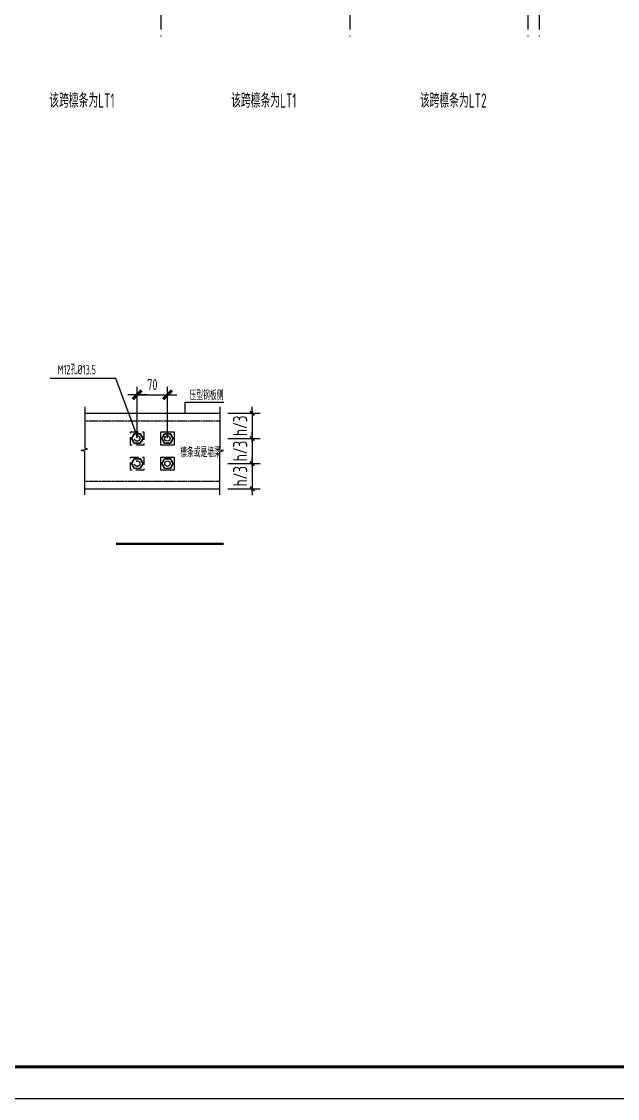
# Model space of a CAD drawing. Extents: x -138012 to 2129925, y -311560 to 0.
# Drawn here: x 1481117 to 1500020, y -218761 to -184617 of the extents above; entities that cross this region are included whole.
import ezdxf

# ---------------------------------------------------------------- set-up
doc = ezdxf.new("R2010")
doc.units = 0
doc.header["$LTSCALE"] = 1000
doc.header["$MEASUREMENT"] = 0
doc.linetypes.add('DASHED2', pattern=[0.375, 0.25, -0.125])
doc.linetypes.add('DOTE', pattern=[2.42, 2, -0.2, 0.02, -0.2])
doc.layers.get('0').update_dxf_attribs({"linetype": 'CONTINUOUS'})
doc.layers.get('Defpoints').update_dxf_attribs({"linetype": 'CONTINUOUS'})
for name, color, linetype in [('DIM_SYMB', 3, 'CONTINUOUS'), ('DOTE', 253, 'DOTE'), ('PUB_DIM', 3, 'CONTINUOUS'), ('PUB_TITLE', 4, 'CONTINUOUS'), ('TEXT', 7, 'CONTINUOUS'), ('尺寸', 3, 'CONTINUOUS')]:
    doc.layers.add(name, color=color, linetype=linetype)
doc.styles.add('TSSD_REIN', font='tssdeng.shx', dxfattribs={"width": 0.7, "bigfont": 'tssdchn.shx'})
doc.dimstyles.new('DIMN120', dxfattribs={"dimtxt": 350, "dimasz": 2, "dimexe": 250, "dimexo": 150, "dimgap": 150, "dimtad": 1, "dimdec": 0, "dimzin": 0, "dimdsep": 46, "dimtxsty": 'TSSD_REIN', "dimblk1": '_DIMX', "dimblk2": '_DIMX', "dimsah": 1, "dimcen": 0.09, "dimclrt": 7, "dimadec": 0, "dimazin": 0, "dimtfac": 1, "dimtdec": 0, "dimtix": 1, "dimtmove": 2, "dimatfit": 3, "dimldrblk": '_DIMX', "dimfxl": 0, "dimtolj": 1, "dimtzin": 0, "dimarcsym": 0})
doc.dimstyles.new('TSSD_5_100', dxfattribs={"dimtxt": 450, "dimasz": 100, "dimexe": 250, "dimexo": 250, "dimgap": 100, "dimtad": 1, "dimdec": 0, "dimlfac": 0.05, "dimzin": 0, "dimdsep": 46, "dimtxsty": 'TSSD_REIN', "dimblk": '_TSDBK', "dimcen": 0, "dimclrt": 7, "dimadec": 0, "dimazin": 0, "dimtfac": 1, "dimtdec": 0, "dimtix": 1, "dimtmove": 2, "dimatfit": 3, "dimfxl": 0, "dimtolj": 1, "dimtzin": 0, "dimarcsym": 0})

# ---------------------------------------------------------------- blocks, each defined once
blk = doc.blocks.new('_DIMX')
blk.add_line((-150, 0), (150, 0))
at = {"const_width": 50}
blk.add_lwpolyline([(-70, -70), (70, 70)], dxfattribs=at)
blk = doc.blocks.new('*D204')
at = {"layer": 'Defpoints', "color": 0}
for p in [(1485747, -196453), (1484787, -197972), (1485747, -197972)]:
    blk.add_point(p, dxfattribs=at)
at = {"layer": 'PUB_DIM', "color": 0, "lineweight": -2}
for p, q in [((1484787, -197822), (1484787, -196203)), ((1485747, -197822), (1485747, -196203)), ((1484789, -196453), (1485745, -196453))]:
    blk.add_line(p, q, dxfattribs=at)
at = {"layer": 'PUB_DIM', "color": 0, "lineweight": -2, "xscale": 2, "yscale": 2, "zscale": 2, "rotation": 180}
blk.add_blockref('_DIMX', (1484787, -196453), dxfattribs=at)
at = {"layer": 'PUB_DIM', "color": 0, "lineweight": -2, "xscale": 2, "yscale": 2, "zscale": 2}
blk.add_blockref('_DIMX', (1485747, -196453), dxfattribs=at)
at = {"layer": 'PUB_DIM', "color": 7, "insert": (1485267, -196128), "char_height": 350, "attachment_point": 5, "style": 'TSSD_REIN'}
blk.add_mtext('\\A1;70', dxfattribs=at)
blk = doc.blocks.new('_TSDBK')
blk.add_line((-1, 0), (0, 0))
at = {"const_width": 0.5}
blk.add_lwpolyline([(-0.7, -0.7), (0.7, 0.7)], dxfattribs=at)
blk = doc.blocks.new('*D205')
at = {"layer": 'Defpoints', "color": 0}
for p in [(1487409, -197034), (1487409, -197834), (1488436, -197834)]:
    blk.add_point(p, dxfattribs=at)
at = {"layer": 'PUB_DIM', "color": 0, "lineweight": -2}
for p, q in [((1488436, -196934), (1488436, -196834)), ((1487659, -197034), (1488686, -197034)), ((1488436, -197034), (1488436, -197834)), ((1487659, -197834), (1488686, -197834)), ((1488436, -197934), (1488436, -198034))]:
    blk.add_line(p, q, dxfattribs=at)
at = {"layer": 'PUB_DIM', "color": 0, "lineweight": -2, "xscale": 100, "yscale": 100, "zscale": 100}
for p, rotation in [((1488436, -197034), 270), ((1488436, -197834), 90)]:
    blk.add_blockref('_TSDBK', p, dxfattribs=dict(at, rotation=rotation))
at = {"layer": 'PUB_DIM', "color": 7, "insert": (1488051, -197434), "char_height": 450, "attachment_point": 5, "rotation": 90, "style": 'TSSD_REIN'}
blk.add_mtext('\\A1;h/3', dxfattribs=at)
blk = doc.blocks.new('*D206')
at = {"layer": 'Defpoints', "color": 0}
for p in [(1485747, -196453), (1484787, -197972), (1485747, -197972)]:
    blk.add_point(p, dxfattribs=at)
at = {"layer": 'PUB_DIM', "color": 0, "lineweight": -2}
for p, q in [((1484787, -197822), (1484787, -196203)), ((1485747, -197822), (1485747, -196203)), ((1484789, -196453), (1485745, -196453))]:
    blk.add_line(p, q, dxfattribs=at)
at = {"layer": 'PUB_DIM', "color": 0, "lineweight": -2, "xscale": 2, "yscale": 2, "zscale": 2, "rotation": 180}
blk.add_blockref('_DIMX', (1484787, -196453), dxfattribs=at)
at = {"layer": 'PUB_DIM', "color": 0, "lineweight": -2, "xscale": 2, "yscale": 2, "zscale": 2}
blk.add_blockref('_DIMX', (1485747, -196453), dxfattribs=at)
at = {"layer": 'PUB_DIM', "color": 7, "insert": (1485267, -196128), "char_height": 350, "attachment_point": 5, "style": 'TSSD_REIN'}
blk.add_mtext('\\A1;70', dxfattribs=at)
blk = doc.blocks.new('*D207')
at = {"layer": 'Defpoints', "color": 0}
for p in [(1487409, -197034), (1487409, -197834), (1488436, -197834)]:
    blk.add_point(p, dxfattribs=at)
at = {"layer": 'PUB_DIM', "color": 0, "lineweight": -2}
for p, q in [((1488436, -196934), (1488436, -196834)), ((1487659, -197034), (1488686, -197034)), ((1488436, -197034), (1488436, -197834)), ((1487659, -197834), (1488686, -197834)), ((1488436, -197934), (1488436, -198034))]:
    blk.add_line(p, q, dxfattribs=at)
at = {"layer": 'PUB_DIM', "color": 0, "lineweight": -2, "xscale": 100, "yscale": 100, "zscale": 100}
for p, rotation in [((1488436, -197034), 270), ((1488436, -197834), 90)]:
    blk.add_blockref('_TSDBK', p, dxfattribs=dict(at, rotation=rotation))
at = {"layer": 'PUB_DIM', "color": 7, "insert": (1488051, -197434), "char_height": 450, "attachment_point": 5, "rotation": 90, "style": 'TSSD_REIN'}
blk.add_mtext('\\A1;h/3', dxfattribs=at)
blk = doc.blocks.new('*D208')
at = {"layer": 'Defpoints', "color": 0}
for p in [(1487409, -197834), (1487409, -198634), (1488436, -198634)]:
    blk.add_point(p, dxfattribs=at)
at = {"layer": 'PUB_DIM', "color": 0, "lineweight": -2}
for p, q in [((1488436, -197734), (1488436, -197634)), ((1487659, -197834), (1488686, -197834)), ((1488436, -197834), (1488436, -198634)), ((1487659, -198634), (1488686, -198634)), ((1488436, -198734), (1488436, -198834))]:
    blk.add_line(p, q, dxfattribs=at)
at = {"layer": 'PUB_DIM', "color": 0, "lineweight": -2, "xscale": 100, "yscale": 100, "zscale": 100}
for p, rotation in [((1488436, -197834), 270), ((1488436, -198634), 90)]:
    blk.add_blockref('_TSDBK', p, dxfattribs=dict(at, rotation=rotation))
at = {"layer": 'PUB_DIM', "color": 7, "insert": (1488051, -198234), "char_height": 450, "attachment_point": 5, "rotation": 90, "style": 'TSSD_REIN'}
blk.add_mtext('\\A1;h/3', dxfattribs=at)
blk = doc.blocks.new('*D209')
at = {"layer": 'Defpoints', "color": 0}
for p in [(1487409, -198634), (1487409, -199434), (1488436, -199434)]:
    blk.add_point(p, dxfattribs=at)
at = {"layer": 'PUB_DIM', "color": 0, "lineweight": -2}
for p, q in [((1487659, -198634), (1488686, -198634)), ((1488436, -198534), (1488436, -198434)), ((1488436, -198634), (1488436, -199434)), ((1487659, -199434), (1488686, -199434)), ((1488436, -199534), (1488436, -199634))]:
    blk.add_line(p, q, dxfattribs=at)
at = {"layer": 'PUB_DIM', "color": 0, "lineweight": -2, "xscale": 100, "yscale": 100, "zscale": 100}
for p, rotation in [((1488436, -198634), 270), ((1488436, -199434), 90)]:
    blk.add_blockref('_TSDBK', p, dxfattribs=dict(at, rotation=rotation))
at = {"layer": 'PUB_DIM', "color": 7, "insert": (1488051, -199034), "char_height": 450, "attachment_point": 5, "rotation": 90, "style": 'TSSD_REIN'}
blk.add_mtext('\\A1;h/3', dxfattribs=at)

msp = doc.modelspace()

# ---------------------------------------------------------------- linework, layer by layer
at = {"layer": 'DIM_SYMB', "const_width": 70}
msp.add_lwpolyline([(1484117.456, -201178.977), (1487526.605, -201178.977)], dxfattribs=at)
msp.add_lwpolyline([(1484117.456, -201178.977), (1487526.605, -201178.977)], dxfattribs=at)
at = {"layer": 'DOTE', "color": 8, "linetype": 'DOTE'}
for p, q in [((1485533.079, -144154.625), (1485533.079, -185154.625)), ((1491533.079, -144154.625), (1491533.079, -185154.625)), ((1497173.079, -144154.625, -1300), (1497173.079, -185154.625, -1300)), ((1497533.079, -144154.625), (1497533.079, -185154.625)), ((1497533.079, -144154.625), (1497533.079, -185154.625))]:
    msp.add_line(p, q, dxfattribs=at)
at = {"layer": 'PUB_TITLE'}
msp.add_lwpolyline([(1405838.21, -218761.008), (1554538.21, -218761.008), (1554538.21, -134661.008), (1405838.21, -134661.008)], close=True, dxfattribs=at)
at = {"layer": 'PUB_TITLE', "const_width": 100}
msp.add_lwpolyline([(1408338.21, -217761.008), (1553538.21, -217761.008), (1553538.21, -135661.008), (1408338.21, -135661.008)], close=True, dxfattribs=at)
at = {"layer": '尺寸'}
for p, q in [((1484107.748, -195931.514), (1482024.57, -195931.514)), ((1484107.748, -195931.514), (1482024.57, -195931.514)), ((1484786.881, -197748.041), (1484107.748, -195931.514)), ((1484786.881, -197748.041), (1484107.748, -195931.514)), ((1483124.902, -196837.704), (1483124.902, -198142.271)), ((1483124.902, -196837.704), (1483124.902, -198142.271)), ((1486307.111, -197034.477), (1486307.111, -196684.285)), ((1486307.111, -196684.285), (1487530.306, -196684.285)), ((1486307.111, -197034.477), (1486307.111, -196684.285)), ((1487408.86, -196837.704), (1487408.86, -198154.405)), ((1487408.86, -196837.704), (1487408.86, -198154.405)), ((1483124.902, -197034.477), (1487408.86, -197034.477)), ((1483008.406, -198209.399), (1483209.604, -198179.564)), ((1483008.406, -198209.399), (1483209.604, -198179.564)), ((1483124.902, -198246.692), (1483008.406, -198209.399)), ((1483124.902, -198246.692), (1483008.406, -198209.399)), ((1483209.604, -198179.564), (1483124.902, -198142.271)), ((1483209.604, -198179.564), (1483124.902, -198142.271)), ((1483124.902, -199619.048), (1483124.902, -198246.692)), ((1483124.902, -199619.048), (1483124.902, -198246.692)), ((1487324.158, -198191.698), (1487408.86, -198154.405)), ((1487324.158, -198191.698), (1487408.86, -198154.405)), ((1487525.356, -198221.533), (1487324.158, -198191.698)), ((1487525.356, -198221.533), (1487324.158, -198191.698)), ((1487408.86, -198258.826), (1487525.356, -198221.533)), ((1487408.86, -198258.826), (1487525.356, -198221.533)), ((1487408.86, -199619.048), (1487408.86, -198258.826)), ((1487408.86, -199619.048), (1487408.86, -198258.826)), ((1483124.902, -199434.477), (1487408.86, -199434.477))]:
    msp.add_line(p, q, dxfattribs=at)
at = {"layer": '尺寸', "linetype": 'DASHED2', "ltscale": 0.1}
for p, q in [((1483124.902, -197274.477), (1487408.86, -197274.477)), ((1483124.902, -199194.477), (1487408.86, -199194.477))]:
    msp.add_line(p, q, dxfattribs=at)
at = {"layer": '尺寸', "linetype": 'DASHED2'}
for points in [[(1484996.881, -198044.477), (1484576.881, -198044.477), (1484576.881, -197624.477), (1484996.881, -197624.477)], [(1484996.881, -198044.477), (1484576.881, -198044.477), (1484576.881, -197624.477), (1484996.881, -197624.477)], [(1484603.511, -197834.477), (1484695.196, -197675.675), (1484878.566, -197675.675), (1484970.251, -197834.477), (1484878.566, -197993.28), (1484695.196, -197993.28)], [(1484603.511, -197834.477), (1484695.196, -197675.675), (1484878.566, -197675.675), (1484970.251, -197834.477), (1484878.566, -197993.28), (1484695.196, -197993.28)], [(1484613.211, -197834.477), (1484700.046, -197684.075), (1484873.716, -197684.075), (1484960.551, -197834.477), (1484873.716, -197984.88), (1484700.046, -197984.88)], [(1484613.211, -197834.477), (1484700.046, -197684.075), (1484873.716, -197684.075), (1484960.551, -197834.477), (1484873.716, -197984.88), (1484700.046, -197984.88)], [(1484996.881, -198844.477), (1484576.881, -198844.477), (1484576.881, -198424.477), (1484996.881, -198424.477)], [(1484603.511, -198634.477), (1484695.196, -198475.675), (1484878.566, -198475.675), (1484970.251, -198634.477), (1484878.566, -198793.28), (1484695.196, -198793.28)], [(1484613.211, -198634.477), (1484700.046, -198484.075), (1484873.716, -198484.075), (1484960.551, -198634.477), (1484873.716, -198784.88), (1484700.046, -198784.88)]]:
    msp.add_lwpolyline(points, close=True, dxfattribs=at)
at = {"layer": '尺寸'}
for points in [[(1485956.881, -198044.477), (1485536.881, -198044.477), (1485536.881, -197624.477), (1485956.881, -197624.477)], [(1485956.881, -198044.477), (1485536.881, -198044.477), (1485536.881, -197624.477), (1485956.881, -197624.477)], [(1485563.511, -197834.477), (1485655.196, -197675.675), (1485838.566, -197675.675), (1485930.251, -197834.477), (1485838.566, -197993.28), (1485655.196, -197993.28)], [(1485563.511, -197834.477), (1485655.196, -197675.675), (1485838.566, -197675.675), (1485930.251, -197834.477), (1485838.566, -197993.28), (1485655.196, -197993.28)], [(1485573.211, -197834.477), (1485660.046, -197684.075), (1485833.716, -197684.075), (1485920.551, -197834.477), (1485833.716, -197984.88), (1485660.046, -197984.88)], [(1485573.211, -197834.477), (1485660.046, -197684.075), (1485833.716, -197684.075), (1485920.551, -197834.477), (1485833.716, -197984.88), (1485660.046, -197984.88)], [(1485956.881, -198844.477), (1485536.881, -198844.477), (1485536.881, -198424.477), (1485956.881, -198424.477)], [(1485563.511, -198634.477), (1485655.196, -198475.675), (1485838.566, -198475.675), (1485930.251, -198634.477), (1485838.566, -198793.28), (1485655.196, -198793.28)], [(1485573.211, -198634.477), (1485660.046, -198484.075), (1485833.716, -198484.075), (1485920.551, -198634.477), (1485833.716, -198784.88), (1485660.046, -198784.88)]]:
    msp.add_lwpolyline(points, close=True, dxfattribs=at)
at = {"layer": '尺寸', "linetype": 'DASHED2'}
for centre in [(1484786.881, -197834.477), (1484786.881, -197834.477), (1484786.881, -198634.477)]:
    msp.add_circle(centre, 86.437, dxfattribs=at)
at = {"layer": '尺寸'}
for centre in [(1485746.881, -197834.477), (1485746.881, -197834.477), (1485746.881, -198634.477)]:
    msp.add_circle(centre, 86.437, dxfattribs=at)

# ---------------------------------------------------------------- texts
at = {"style": 'TSSD_REIN', "width": 0.55}
msp.add_text('檩条或是墙梁', height=300, dxfattribs=at).set_placement((1486150.256, -198429.164))
msp.add_text('檩条或是墙梁', height=300, dxfattribs=at).set_placement((1486150.256, -198429.164))
at = {"layer": 'TEXT', "style": 'TSSD_REIN', "width": 0.6}
for s, p in [('该跨檩条为LT1', (1481996.873, -187348.026)), ('该跨檩条为LT1', (1487766.397, -187348.026)), ('该跨檩条为LT2', (1493751.536, -187348.026))]:
    msp.add_text(s, height=450, dxfattribs=at).set_placement(p)
at = {"layer": 'TEXT', "color": 0, "style": 'TSSD_REIN', "width": 0.55}
for s, p in [('M12孔%%C13.5', (1482259.879, -195802.568)), ('M12孔%%C13.5', (1482259.879, -195802.568)), ('压型钢板侧', (1486447.782, -196622.11)), ('压型钢板侧', (1486447.782, -196622.11))]:
    msp.add_text(s, height=300, dxfattribs=at).set_placement(p)

# ---------------------------------------------------------------- dimensions: what is measured, and where the dimension line sits
at = {"layer": 'PUB_DIM'}
for picture in ['*D204', '*D206']:
    dim = msp.add_linear_dim(base=(1485746.881, -196453.08), p1=(1484786.881, -197971.607), p2=(1485746.881, -197971.607), text='70', dimstyle='DIMN120', dxfattribs=at)
    dim.commit()
    dim.dimension.update_dxf_attribs({"geometry": picture, "text_midpoint": (1485266.881, -196128.08)})
for base, p1, p2, picture, middle in [((1488436.457, -197834.477), (1487408.86, -197034.477), (1487408.86, -197834.477), '*D205', (1488050.88, -197434.477)), ((1488436.457, -197834.477), (1487408.86, -197034.477), (1487408.86, -197834.477), '*D207', (1488050.88, -197434.477)), ((1488436.457, -198634.477), (1487408.86, -197834.477), (1487408.86, -198634.477), '*D208', (1488050.88, -198234.477)), ((1488436.457, -199434.477), (1487408.86, -198634.477), (1487408.86, -199434.477), '*D209', (1488050.88, -199034.477))]:
    dim = msp.add_linear_dim(base=base, p1=p1, p2=p2, angle=90, text='h/3', dimstyle='TSSD_5_100', dxfattribs=at)
    dim.commit()
    dim.dimension.update_dxf_attribs({"geometry": picture, "text_midpoint": middle})

doc.saveas('drawing.dxf')
